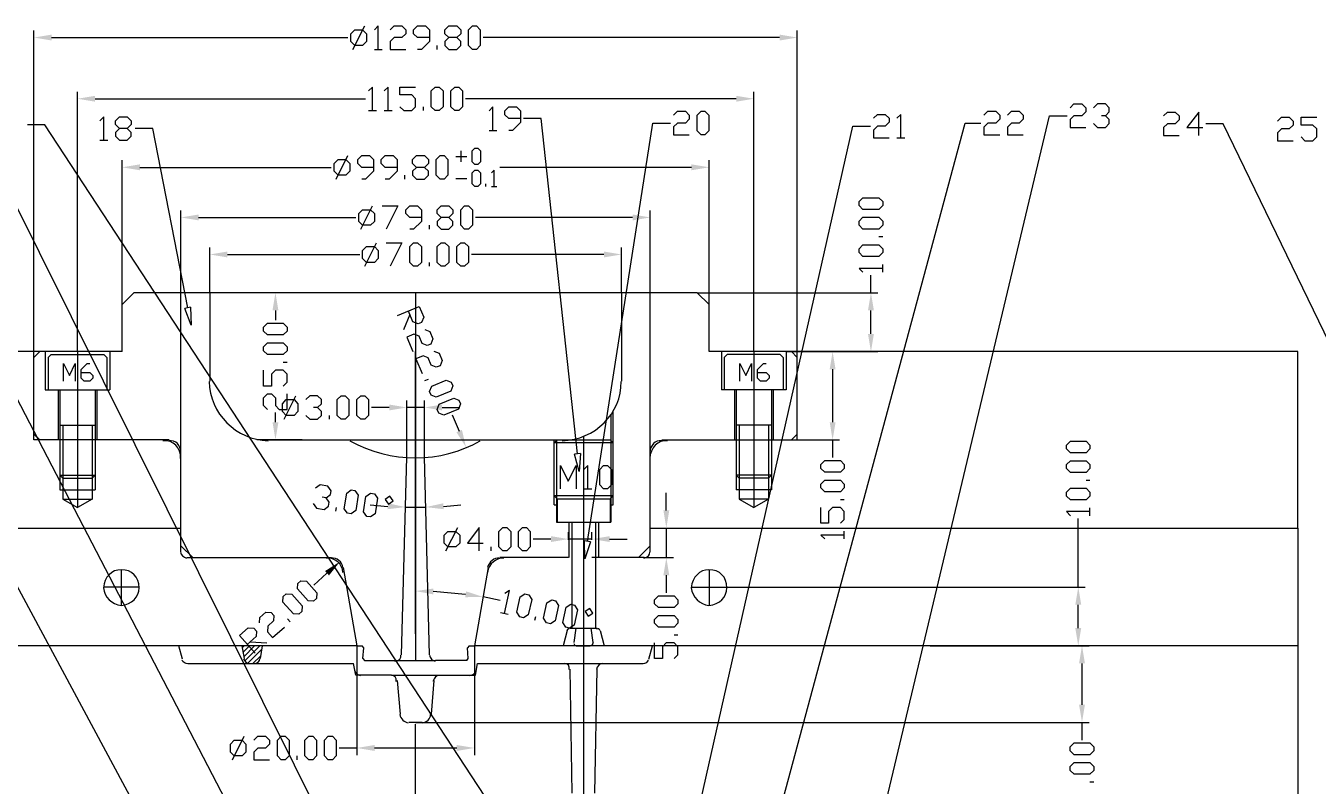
# Model space of a CAD drawing. Header units: inches. Extents: x 0 to 325, y 148 to 354.
# Drawn here: x 153 to 206.7, y 215.3 to 246.8 of the extents above; entities that cross this region are included whole.
import ezdxf

# ---------------------------------------------------------------- set-up
doc = ezdxf.new("R2010")
doc.units = ezdxf.units.IN
doc.header["$MEASUREMENT"] = 0

# ---------------------------------------------------------------- blocks, each defined once
blk = doc.blocks.new('AHH1270-500010_3')
at = {"transparency": 33554687}
for points in [[(154.092, 246.22), (153.359, 246.342), (154.092, 246.465)], [(184.331, 246.22), (185.064, 246.342), (184.331, 246.465)], [(155.9, 243.681), (155.167, 243.803), (155.9, 243.925)], [(182.524, 243.681), (183.256, 243.803), (182.524, 243.925)], [(157.756, 240.835), (157.023, 240.957), (157.756, 241.079)], [(180.667, 240.835), (181.4, 240.957), (180.667, 241.079)], [(160.198, 238.753), (159.466, 238.876), (160.198, 238.998)], [(178.225, 238.753), (178.957, 238.876), (178.225, 238.998)], [(161.395, 237.216), (160.662, 237.338), (161.395, 237.46)], [(177.028, 237.216), (177.76, 237.338), (177.028, 237.46)], [(163.51, 235.016), (163.388, 235.749), (163.266, 235.016)], [(188.243, 235.016), (188.121, 235.749), (187.999, 235.016)], [(188.243, 234.039), (188.121, 233.306), (187.999, 234.039)], [(186.651, 232.574), (186.529, 233.306), (186.407, 232.574)], [(168.112, 230.864), (168.845, 230.986), (168.112, 231.108)], [(170.311, 230.864), (169.578, 230.986), (170.311, 231.108)], [(163.51, 230.375), (163.388, 229.642), (163.266, 230.376)], [(186.651, 230.375), (186.529, 229.642), (186.407, 230.376)], [(170.907, 229.962), (171.305, 229.334), (171.132, 230.057)], [(168.053, 226.765), (168.791, 226.851), (168.065, 227.009)], [(170.358, 227.009), (169.632, 226.851), (170.37, 226.765)], [(179.745, 226.711), (179.623, 225.979), (179.501, 226.711)], [(174.829, 225.401), (175.562, 225.523), (174.829, 225.645)], [(177.272, 225.401), (176.539, 225.523), (177.272, 225.645)], [(165.612, 224.015), (166.077, 224.594), (165.449, 224.197)], [(179.745, 224.025), (179.623, 224.757), (179.501, 224.025)], [(169.947, 223.471), (169.211, 223.366), (169.941, 223.227)], [(171.269, 223.111), (172.012, 223.121), (171.306, 223.353)], [(196.854, 222.802), (196.732, 223.535), (196.61, 222.802)], [(196.854, 221.826), (196.732, 221.093), (196.61, 221.826)], [(197.009, 220.361), (196.887, 221.093), (196.765, 220.361)], [(197.009, 218.651), (196.887, 217.918), (196.765, 218.651)], [(167.502, 216.73), (166.769, 216.852), (167.502, 216.974)], [(170.921, 216.73), (171.654, 216.852), (170.921, 216.974)]]:
    blk.add_hatch(color=1, dxfattribs=at).paths.add_polyline_path(points)
at = {"color": 1, "transparency": 33554687}
for points in [[(153.358, 233.058), (153.358, 246.631)], [(166.686, 246.016), (166.523, 246.179), (166.523, 246.503), (166.686, 246.666), (167.01, 246.666), (167.173, 246.503), (167.173, 246.179), (167.01, 246.016), (166.686, 246.016)], [(166.602, 245.849), (167.094, 246.828)], [(167.66, 245.849), (167.66, 246.828), (167.497, 246.666)], [(168.152, 246.666), (168.314, 246.828), (168.639, 246.828), (168.801, 246.666), (168.801, 246.503), (168.639, 246.341), (168.314, 246.341), (168.152, 246.179), (168.152, 245.849), (168.801, 245.849)], [(169.78, 246.341), (169.288, 246.341), (169.126, 246.503), (169.126, 246.666), (169.288, 246.828), (169.618, 246.828), (169.78, 246.666), (169.78, 246.179), (169.455, 245.849), (169.288, 245.849)], [(170.592, 245.849), (170.917, 245.849), (171.084, 246.016), (171.084, 246.179), (170.917, 246.341), (170.592, 246.341), (170.429, 246.503), (170.429, 246.666), (170.592, 246.828), (170.917, 246.828), (171.084, 246.666), (171.084, 246.503), (170.917, 246.341)], [(171.571, 245.849), (171.409, 246.016), (171.409, 246.666), (171.571, 246.828), (171.733, 246.828), (171.896, 246.666), (171.896, 246.016), (171.733, 245.849), (171.571, 245.849)], [(185.061, 233.058), (185.061, 246.631)], [(154.091, 246.341), (166.4, 246.341)], [(167.497, 245.849), (167.827, 245.849)], [(170.105, 245.849), (170.105, 246.016)], [(170.592, 246.341), (170.429, 246.179), (170.429, 246.016), (170.592, 245.849)], [(184.328, 246.341), (172.019, 246.341)], [(167.419, 243.31), (167.419, 244.29), (167.256, 244.127)], [(168.068, 243.31), (168.068, 244.29), (167.906, 244.127)], [(168.56, 243.473), (168.722, 243.31), (169.047, 243.31), (169.209, 243.473), (169.209, 243.802), (169.047, 243.965), (168.56, 243.965), (168.56, 244.29), (169.209, 244.29)], [(170.021, 243.31), (169.859, 243.473), (169.859, 244.127), (170.021, 244.29), (170.188, 244.29), (170.351, 244.127), (170.351, 243.473), (170.188, 243.31), (170.021, 243.31)], [(170.838, 243.31), (170.675, 243.473), (170.675, 244.127), (170.838, 244.29), (171, 244.29), (171.163, 244.127), (171.163, 243.473), (171, 243.31), (170.838, 243.31)], [(155.164, 233.304), (155.164, 244.093)], [(155.897, 243.802), (167.133, 243.802)], [(182.522, 243.802), (171.286, 243.802)], [(183.255, 233.304), (183.255, 244.093)], [(167.256, 243.31), (167.581, 243.31)], [(167.906, 243.31), (168.23, 243.31)], [(169.534, 243.31), (169.534, 243.473)], [(172.422, 242.489), (172.422, 243.468), (172.26, 243.306)], [(173.563, 242.976), (173.076, 242.976), (172.914, 243.138), (172.914, 243.306), (173.076, 243.468), (173.401, 243.468), (173.563, 243.306), (173.563, 242.814), (173.239, 242.489), (173.076, 242.489)], [(179.925, 243.119), (180.087, 243.281), (180.412, 243.281), (180.574, 243.119), (180.574, 242.956), (180.412, 242.794), (180.087, 242.794), (179.925, 242.632), (179.925, 242.307), (180.574, 242.307)], [(181.066, 242.307), (180.904, 242.469), (180.904, 243.119), (181.066, 243.281), (181.228, 243.281), (181.391, 243.119), (181.391, 242.469), (181.228, 242.307), (181.066, 242.307)], [(188.224, 242.991), (188.387, 243.153), (188.711, 243.153), (188.874, 242.991), (188.874, 242.828), (188.711, 242.661), (188.387, 242.661), (188.224, 242.499), (188.224, 242.174), (188.874, 242.174)], [(189.366, 242.174), (189.366, 243.153), (189.203, 242.991)], [(192.814, 243.119), (192.977, 243.281), (193.306, 243.281), (193.469, 243.119), (193.469, 242.951), (193.306, 242.789), (192.977, 242.789), (192.814, 242.627), (192.814, 242.302), (193.469, 242.302)], [(193.793, 243.119), (193.956, 243.281), (194.28, 243.281), (194.443, 243.119), (194.443, 242.951), (194.28, 242.789), (193.956, 242.789), (193.793, 242.627), (193.793, 242.302), (194.443, 242.302)], [(196.391, 243.424), (196.553, 243.586), (196.883, 243.586), (197.045, 243.424), (197.045, 243.261), (196.883, 243.099), (196.553, 243.099), (196.391, 242.937), (196.391, 242.612), (197.045, 242.612)], [(197.857, 243.099), (198.019, 243.261), (198.019, 243.424), (197.857, 243.586), (197.532, 243.586), (197.37, 243.424)], [(200.273, 243.089), (200.435, 243.251), (200.76, 243.251), (200.922, 243.089), (200.922, 242.927), (200.76, 242.764), (200.435, 242.764), (200.273, 242.602), (200.273, 242.277), (200.922, 242.277)], [(201.739, 242.277), (201.739, 243.251), (201.247, 242.602), (201.901, 242.602)], [(165.505, 213.467), (150.933, 242.74), (150.2, 242.74)], [(177.725, 206.26), (153.816, 242.725), (153.083, 242.725)], [(156.261, 242.081), (156.261, 243.055), (156.098, 242.892)], [(156.91, 242.081), (157.235, 242.081), (157.397, 242.243), (157.397, 242.405), (157.235, 242.568), (156.91, 242.568), (156.748, 242.73), (156.748, 242.892), (156.91, 243.055), (157.235, 243.055), (157.397, 242.892), (157.397, 242.73), (157.235, 242.568)], [(172.515, 176.815), (187.368, 242.661), (188.101, 242.661)], [(175.93, 229.063), (174.419, 242.976), (173.686, 242.976)], [(176.348, 225.427), (179.069, 242.794), (179.802, 242.794)], [(179.659, 196.858), (192.037, 242.789), (192.691, 242.789)], [(182.409, 188.027), (195.54, 243.099), (196.268, 243.099)], [(197.37, 242.774), (197.532, 242.612), (197.857, 242.612), (198.019, 242.774), (198.019, 242.937), (197.857, 243.099), (197.695, 243.099)], [(221.083, 204.971), (202.752, 242.764), (202.024, 242.764)], [(205.005, 242.878), (205.168, 243.04), (205.497, 243.04), (205.66, 242.878), (205.66, 242.71), (205.497, 242.548), (205.168, 242.548), (205.005, 242.386), (205.005, 242.061), (205.66, 242.061)], [(205.984, 242.223), (206.147, 242.061), (206.471, 242.061), (206.634, 242.223), (206.634, 242.548), (206.471, 242.71), (205.984, 242.71), (205.984, 243.04), (206.634, 243.04)], [(163.158, 204.051), (142.515, 242.425), (141.782, 242.425)], [(165.205, 207.219), (146.893, 242.425), (146.16, 242.425)], [(156.098, 242.081), (156.423, 242.081)], [(156.91, 242.568), (156.748, 242.405), (156.748, 242.243), (156.91, 242.081)], [(159.744, 235.119), (158.293, 242.568), (157.559, 242.568)], [(172.26, 242.489), (172.584, 242.489)], [(189.203, 242.174), (189.528, 242.174)], [(171.108, 241.18), (171.108, 241.638)], [(171.674, 241.067), (171.561, 241.18), (171.561, 241.638), (171.674, 241.751), (171.792, 241.751), (171.905, 241.638), (171.905, 241.18), (171.792, 241.067), (171.674, 241.067)], [(157.018, 235.257), (157.018, 241.249)], [(165.992, 240.629), (165.83, 240.792), (165.83, 241.116), (165.992, 241.279), (166.317, 241.279), (166.484, 241.116), (166.484, 240.792), (166.317, 240.629), (165.992, 240.629)], [(165.913, 240.467), (166.4, 241.441)], [(167.458, 240.954), (166.971, 240.954), (166.809, 241.116), (166.809, 241.279), (166.971, 241.441), (167.296, 241.441), (167.458, 241.279), (167.458, 240.792), (167.133, 240.467), (166.971, 240.467)], [(168.437, 240.954), (167.945, 240.954), (167.783, 241.116), (167.783, 241.279), (167.945, 241.441), (168.275, 241.441), (168.437, 241.279), (168.437, 240.792), (168.112, 240.467), (167.945, 240.467)], [(169.249, 240.467), (169.573, 240.467), (169.741, 240.629), (169.741, 240.792), (169.573, 240.954), (169.249, 240.954), (169.086, 241.116), (169.086, 241.279), (169.249, 241.441), (169.573, 241.441), (169.741, 241.279), (169.741, 241.116), (169.573, 240.954)], [(170.228, 240.467), (170.065, 240.629), (170.065, 241.279), (170.228, 241.441), (170.39, 241.441), (170.552, 241.279), (170.552, 240.629), (170.39, 240.467), (170.228, 240.467)], [(170.877, 241.411), (171.335, 241.411)], [(181.396, 235.257), (181.396, 241.249)], [(157.751, 240.954), (165.707, 240.954)], [(168.762, 240.467), (168.762, 240.629)], [(169.249, 240.954), (169.086, 240.792), (169.086, 240.629), (169.249, 240.467)], [(170.877, 240.496), (171.335, 240.496)], [(171.674, 240.157), (171.561, 240.27), (171.561, 240.728), (171.674, 240.841), (171.792, 240.841), (171.905, 240.728), (171.905, 240.27), (171.792, 240.157), (171.674, 240.157)], [(172.476, 240.157), (172.476, 240.841), (172.358, 240.728)], [(180.663, 240.954), (172.712, 240.954)], [(172.132, 240.157), (172.132, 240.27)], [(172.358, 240.157), (172.589, 240.157)], [(188.608, 239.37), (188.446, 239.207), (187.791, 239.207), (187.629, 239.37), (187.629, 239.532), (187.791, 239.694), (188.446, 239.694), (188.608, 239.532), (188.608, 239.37)], [(159.463, 229.151), (159.463, 239.168)], [(160.196, 238.873), (166.725, 238.873)], [(167.01, 238.548), (166.848, 238.711), (166.848, 239.035), (167.01, 239.198), (167.335, 239.198), (167.497, 239.035), (167.497, 238.711), (167.335, 238.548), (167.01, 238.548)], [(166.932, 238.386), (167.419, 239.36)], [(167.827, 239.36), (168.476, 239.36), (167.989, 238.386)], [(169.455, 238.873), (168.963, 238.873), (168.801, 239.035), (168.801, 239.198), (168.963, 239.36), (169.288, 239.36), (169.455, 239.198), (169.455, 238.711), (169.126, 238.386), (168.963, 238.386)], [(170.267, 238.386), (170.592, 238.386), (170.754, 238.548), (170.754, 238.711), (170.592, 238.873), (170.267, 238.873), (170.105, 239.035), (170.105, 239.198), (170.267, 239.36), (170.592, 239.36), (170.754, 239.198), (170.754, 239.035), (170.592, 238.873)], [(170.267, 238.873), (170.105, 238.711), (170.105, 238.548), (170.267, 238.386)], [(171.246, 238.386), (171.084, 238.548), (171.084, 239.198), (171.246, 239.36), (171.409, 239.36), (171.571, 239.198), (171.571, 238.548), (171.409, 238.386), (171.246, 238.386)], [(178.222, 238.873), (171.694, 238.873)], [(178.955, 229.151), (178.955, 239.168)], [(188.608, 238.553), (188.446, 238.391), (187.791, 238.391), (187.629, 238.553), (187.629, 238.72), (187.791, 238.883), (188.446, 238.883), (188.608, 238.72), (188.608, 238.553)], [(169.78, 238.386), (169.78, 238.548)], [(167.094, 236.846), (167.581, 237.825)], [(167.989, 237.825), (168.639, 237.825), (168.152, 236.846)], [(169.126, 236.846), (168.963, 237.008), (168.963, 237.663), (169.126, 237.825), (169.288, 237.825), (169.455, 237.663), (169.455, 237.008), (169.288, 236.846), (169.126, 236.846)], [(170.267, 236.846), (170.105, 237.008), (170.105, 237.663), (170.267, 237.825), (170.429, 237.825), (170.592, 237.663), (170.592, 237.008), (170.429, 236.846), (170.267, 236.846)], [(171.084, 236.846), (170.917, 237.008), (170.917, 237.663), (171.084, 237.825), (171.246, 237.825), (171.409, 237.663), (171.409, 237.008), (171.246, 236.846), (171.084, 236.846)], [(188.608, 238.066), (188.446, 238.066)], [(160.659, 235.749), (160.659, 237.628)], [(161.392, 237.338), (166.887, 237.338)], [(167.173, 237.008), (167.01, 237.176), (167.01, 237.5), (167.173, 237.663), (167.497, 237.663), (167.66, 237.5), (167.66, 237.176), (167.497, 237.008), (167.173, 237.008)], [(177.027, 237.338), (171.532, 237.338)], [(177.76, 235.749), (177.76, 237.628)], [(188.608, 237.417), (188.446, 237.254), (187.791, 237.254), (187.629, 237.417), (187.629, 237.579), (187.791, 237.741), (188.446, 237.741), (188.608, 237.579), (188.608, 237.417)], [(169.78, 236.846), (169.78, 237.008)], [(188.608, 236.762), (187.629, 236.762), (187.791, 236.6)], [(188.608, 236.6), (188.608, 236.925)], [(188.121, 235.749), (188.121, 236.477)], [(164.496, 235.749), (163.094, 235.749)], [(169.209, 235.749), (169.209, 220.478)], [(180.909, 235.749), (188.411, 235.749)], [(159.862, 235.144), (159.882, 234.401), (159.621, 235.099)], [(159.862, 235.144), (159.621, 235.099)], [(168.457, 234.804), (169.357, 235.183), (169.549, 234.735), (169.46, 234.519), (169.313, 234.455), (169.096, 234.544), (168.909, 234.991)], [(163.384, 235.016), (163.384, 234.607)], [(168.973, 234.844), (168.713, 234.204)], [(188.121, 234.037), (188.121, 235.016)], [(163.876, 234.16), (163.709, 233.997), (163.06, 233.997), (162.897, 234.16), (162.897, 234.322), (163.06, 234.484), (163.709, 234.484), (163.876, 234.322), (163.876, 234.16)], [(169.588, 234.219), (169.8, 234.135), (169.928, 233.835), (169.844, 233.619), (169.692, 233.555), (169.48, 233.643), (169.352, 233.943), (169.141, 234.032), (168.84, 233.904), (169.091, 233.304)], [(163.876, 233.343), (163.709, 233.181), (163.06, 233.181), (162.897, 233.343), (162.897, 233.505), (163.06, 233.673), (163.709, 233.673), (163.876, 233.505), (163.876, 233.343)], [(169.209, 221.59), (169.209, 233.304)], [(169.967, 233.318), (170.184, 233.235), (170.311, 232.935), (170.223, 232.718), (170.07, 232.659), (169.859, 232.743), (169.731, 233.043), (169.519, 233.132), (169.219, 233.004), (169.475, 232.403)], [(184.598, 233.304), (186.822, 233.304)], [(184.815, 233.304), (188.411, 233.304)], [(163.709, 231.877), (163.876, 232.044), (163.876, 232.369), (163.709, 232.531), (163.384, 232.531), (163.222, 232.369), (163.222, 231.877), (162.897, 231.877), (162.897, 232.531)], [(163.876, 232.856), (163.709, 232.856)], [(186.527, 232.571), (186.527, 230.372)], [(169.598, 232.103), (169.751, 232.167)], [(169.79, 231.656), (169.878, 231.867), (170.479, 232.123), (170.69, 232.034), (170.754, 231.882), (170.666, 231.67), (170.065, 231.419), (169.854, 231.503), (169.79, 231.656)], [(163.06, 230.903), (162.897, 231.065), (162.897, 231.39), (163.06, 231.552), (163.222, 231.552), (163.384, 231.39), (163.384, 231.065), (163.547, 230.903), (163.876, 230.903), (163.876, 231.552)], [(163.753, 230.495), (164.24, 231.474)], [(165.136, 230.982), (165.303, 231.144), (165.303, 231.311), (165.136, 231.474), (164.811, 231.474), (164.649, 231.311)], [(166.115, 230.495), (165.953, 230.657), (165.953, 231.311), (166.115, 231.474), (166.277, 231.474), (166.44, 231.311), (166.44, 230.657), (166.277, 230.495), (166.115, 230.495)], [(166.932, 230.495), (166.764, 230.657), (166.764, 231.311), (166.932, 231.474), (167.094, 231.474), (167.256, 231.311), (167.256, 230.657), (167.094, 230.495), (166.932, 230.495)], [(170.11, 230.903), (170.193, 231.119), (170.794, 231.37), (171.005, 231.287), (171.069, 231.134), (170.985, 230.923), (170.385, 230.667), (170.169, 230.755), (170.11, 230.903)], [(163.837, 230.657), (163.675, 230.819), (163.675, 231.144), (163.837, 231.311), (164.162, 231.311), (164.324, 231.144), (164.324, 230.819), (164.162, 230.657), (163.837, 230.657)], [(164.649, 230.657), (164.811, 230.495), (165.136, 230.495), (165.303, 230.657), (165.303, 230.819), (165.136, 230.982), (164.974, 230.982)], [(168.112, 230.982), (167.379, 230.982)], [(168.84, 228.92), (168.84, 231.277)], [(169.573, 230.982), (168.84, 230.982)], [(169.573, 228.905), (169.573, 231.277)], [(170.307, 230.982), (171.04, 230.982)], [(163.384, 230.372), (163.384, 230.78)], [(165.628, 230.495), (165.628, 230.657)], [(170.73, 230.682), (171.015, 230.008)], [(176.186, 229.801), (176.186, 208.73)], [(164.496, 229.639), (162.612, 229.639)], [(164.496, 229.639), (163.094, 229.639)], [(184.815, 229.639), (186.822, 229.639)], [(186.527, 229.639), (186.527, 228.905)], [(197.217, 229.265), (197.055, 229.102), (196.406, 229.102), (196.243, 229.265), (196.243, 229.427), (196.406, 229.589), (197.055, 229.589), (197.217, 229.427), (197.217, 229.265)], [(176.053, 229.073), (176.008, 228.335), (175.807, 229.048)], [(176.053, 229.073), (175.807, 229.048)], [(187.014, 228.458), (186.852, 228.295), (186.202, 228.295), (186.04, 228.458), (186.04, 228.62), (186.202, 228.787), (186.852, 228.787), (187.014, 228.62), (187.014, 228.458)], [(197.217, 228.453), (197.055, 228.291), (196.406, 228.291), (196.243, 228.453), (196.243, 228.615), (196.406, 228.778), (197.055, 228.778), (197.217, 228.615), (197.217, 228.453)], [(165.49, 227.238), (165.677, 227.371), (165.702, 227.533), (165.569, 227.72), (165.249, 227.774), (165.057, 227.636)], [(187.014, 227.646), (186.852, 227.484), (186.202, 227.484), (186.04, 227.646), (186.04, 227.808), (186.202, 227.971), (186.852, 227.971), (187.014, 227.808), (187.014, 227.646)], [(197.217, 227.311), (197.055, 227.149), (196.406, 227.149), (196.243, 227.311), (196.243, 227.474), (196.406, 227.636), (197.055, 227.636), (197.217, 227.474), (197.217, 227.311)], [(197.217, 227.961), (197.055, 227.961)], [(164.954, 226.997), (165.087, 226.81), (165.411, 226.756), (165.598, 226.888), (165.623, 227.051), (165.49, 227.238), (165.328, 227.262)], [(166.376, 226.598), (166.238, 226.785), (166.346, 227.43), (166.533, 227.562), (166.691, 227.538), (166.828, 227.351), (166.72, 226.706), (166.533, 226.574), (166.376, 226.598)], [(167.178, 226.465), (167.045, 226.652), (167.148, 227.297), (167.335, 227.43), (167.497, 227.405), (167.63, 227.218), (167.527, 226.574), (167.34, 226.441), (167.178, 226.465)], [(168.088, 226.977), (168.275, 227.115), (168.137, 227.302), (167.95, 227.164), (168.088, 226.977)], [(179.62, 226.711), (179.62, 227.439)], [(187.014, 227.159), (186.852, 227.159)], [(165.894, 226.677), (165.918, 226.839)], [(167.325, 226.952), (168.058, 226.883)], [(168.786, 226.849), (169.628, 226.849)], [(170.361, 226.883), (171.089, 226.952)], [(186.852, 226.18), (187.014, 226.342), (187.014, 226.667), (186.852, 226.829), (186.527, 226.829), (186.365, 226.667), (186.365, 226.18), (186.04, 226.18), (186.04, 226.829)], [(197.217, 226.662), (196.243, 226.662), (196.406, 226.495)], [(197.217, 226.495), (197.217, 226.824)], [(170.469, 225.034), (170.961, 226.008)], [(171.856, 225.034), (171.856, 226.008), (171.364, 225.358), (172.019, 225.358)], [(172.83, 225.034), (172.668, 225.196), (172.668, 225.845), (172.83, 226.008), (172.993, 226.008), (173.16, 225.845), (173.16, 225.196), (172.993, 225.034), (172.83, 225.034)], [(173.647, 225.034), (173.485, 225.196), (173.485, 225.845), (173.647, 226.008), (173.809, 226.008), (173.972, 225.845), (173.972, 225.196), (173.809, 225.034), (173.647, 225.034)], [(178.955, 225.978), (179.915, 225.978)], [(179.62, 225.978), (179.62, 224.753)], [(196.73, 223.533), (196.73, 226.377)], [(170.552, 225.196), (170.39, 225.358), (170.39, 225.683), (170.552, 225.845), (170.877, 225.845), (171.04, 225.683), (171.04, 225.358), (170.877, 225.196), (170.552, 225.196)], [(174.828, 225.521), (174.095, 225.521)], [(175.561, 225.486), (175.561, 225.816)], [(176.535, 225.521), (175.561, 225.521)], [(176.471, 225.408), (176.235, 224.704), (176.23, 225.447)], [(176.471, 225.408), (176.23, 225.447)], [(176.535, 225.486), (176.535, 225.816)], [(177.268, 225.521), (178.001, 225.521)], [(187.014, 225.693), (186.04, 225.693), (186.202, 225.531)], [(187.014, 225.531), (187.014, 225.855)], [(172.343, 225.034), (172.343, 225.196)], [(178.709, 224.753), (179.915, 224.753)], [(164.983, 223.617), (165.529, 224.104)], [(179.62, 224.02), (179.62, 223.287)], [(164.974, 222.953), (164.742, 222.967), (164.309, 223.454), (164.324, 223.681), (164.442, 223.789), (164.673, 223.779), (165.106, 223.292), (165.097, 223.061), (164.974, 222.953)], [(171.286, 223.228), (169.942, 223.346)], [(172.899, 222.436), (173.111, 223.39), (172.919, 223.267)], [(182.153, 223.533), (197.021, 223.533)], [(164.363, 222.411), (164.137, 222.426), (163.699, 222.908), (163.714, 223.14), (163.837, 223.248), (164.068, 223.233), (164.501, 222.751), (164.486, 222.52), (164.363, 222.411)], [(172.727, 222.977), (172.009, 223.12)], [(173.534, 222.293), (173.411, 222.49), (173.554, 223.125), (173.75, 223.248), (173.908, 223.213), (174.031, 223.017), (173.888, 222.382), (173.696, 222.259), (173.534, 222.293)], [(174.646, 222.047), (174.523, 222.239), (174.665, 222.874), (174.862, 222.997), (175.02, 222.962), (175.143, 222.771), (175, 222.131), (174.808, 222.008), (174.646, 222.047)], [(175.443, 221.865), (175.32, 222.062), (175.462, 222.697), (175.654, 222.82), (175.812, 222.785), (175.94, 222.589), (175.797, 221.954), (175.6, 221.831), (175.443, 221.865)], [(180.107, 222.839), (179.944, 222.677), (179.295, 222.677), (179.133, 222.839), (179.133, 223.007), (179.295, 223.169), (179.944, 223.169), (180.107, 223.007), (180.107, 222.839)], [(196.73, 221.826), (196.73, 222.8)], [(162.73, 222.042), (162.745, 222.274), (162.986, 222.49), (163.217, 222.475), (163.325, 222.357), (163.311, 222.126), (163.07, 221.91), (163.055, 221.678), (163.271, 221.437), (163.758, 221.87)], [(172.742, 222.47), (173.057, 222.402)], [(174.168, 222.151), (174.208, 222.308)], [(176.377, 222.323), (176.574, 222.451), (176.451, 222.643), (176.254, 222.52), (176.377, 222.323)], [(180.107, 222.028), (179.944, 221.865), (179.295, 221.865), (179.133, 222.028), (179.133, 222.19), (179.295, 222.352), (179.944, 222.352), (180.107, 222.19), (180.107, 222.028)], [(162.543, 220.783), (161.894, 221.516), (162.258, 221.841), (162.489, 221.826), (162.597, 221.703), (162.583, 221.477), (162.218, 221.147)], [(163.999, 222.087), (163.891, 222.21)], [(162.341, 221.255), (163.03, 221.216)], [(179.944, 220.562), (180.107, 220.724), (180.107, 221.049), (179.944, 221.211), (179.62, 221.211), (179.457, 221.049), (179.457, 220.562), (179.133, 220.562), (179.133, 221.211)], [(180.107, 221.541), (179.944, 221.541)], [(166.764, 221.093), (166.764, 216.557)], [(171.65, 221.093), (171.65, 216.557)], [(190.586, 221.093), (197.021, 221.093)], [(193.892, 221.093), (197.178, 221.093)], [(196.883, 220.36), (196.883, 218.648)], [(169.209, 217.915), (197.178, 217.915)], [(169.209, 214.082), (169.209, 217.836)], [(196.883, 217.915), (196.883, 217.182)], [(161.677, 216.523), (161.515, 216.685), (161.515, 217.014), (161.677, 217.177), (162.002, 217.177), (162.164, 217.014), (162.164, 216.685), (162.002, 216.523), (161.677, 216.523)], [(161.599, 216.36), (162.086, 217.339)], [(162.494, 217.177), (162.656, 217.339), (162.981, 217.339), (163.143, 217.177), (163.143, 217.014), (162.981, 216.847), (162.656, 216.847), (162.494, 216.685), (162.494, 216.36), (163.143, 216.36)], [(163.63, 216.36), (163.468, 216.523), (163.468, 217.177), (163.63, 217.339), (163.793, 217.339), (163.955, 217.177), (163.955, 216.523), (163.793, 216.36), (163.63, 216.36)], [(164.772, 216.36), (164.609, 216.523), (164.609, 217.177), (164.772, 217.339), (164.934, 217.339), (165.097, 217.177), (165.097, 216.523), (164.934, 216.36), (164.772, 216.36)], [(165.584, 216.36), (165.421, 216.523), (165.421, 217.177), (165.584, 217.339), (165.751, 217.339), (165.913, 217.177), (165.913, 216.523), (165.751, 216.36), (165.584, 216.36)], [(166.764, 216.847), (166.036, 216.847)], [(170.917, 216.847), (167.497, 216.847)], [(197.375, 216.734), (197.208, 216.572), (196.558, 216.572), (196.396, 216.734), (196.396, 216.896), (196.558, 217.059), (197.208, 217.059), (197.375, 216.896), (197.375, 216.734)], [(164.285, 216.36), (164.285, 216.523)], [(197.375, 215.922), (197.208, 215.76), (196.558, 215.76), (196.396, 215.922), (196.396, 216.085), (196.558, 216.247), (197.208, 216.247), (197.375, 216.085), (197.375, 215.922)], [(197.375, 215.43), (197.208, 215.43)]]:
    blk.add_lwpolyline(points, dxfattribs=at)
at = {"color": 4, "transparency": 33554687}
for points in [[(157.018, 235.257), (157.51, 235.749)], [(180.909, 235.749), (157.51, 235.749)], [(160.659, 235.749), (160.659, 232.084)], [(177.76, 235.749), (177.76, 232.084)], [(180.909, 235.749), (181.396, 235.257)], [(157.018, 233.304), (157.018, 235.257)], [(181.396, 233.304), (181.396, 235.257)], [(132.572, 233.304), (132.572, 225.978), (159.463, 225.978)], [(156.999, 233.304), (132.572, 233.304)], [(153.358, 233.058), (153.599, 233.304)], [(153.358, 229.639), (153.358, 233.304)], [(157.018, 233.304), (153.599, 233.304)], [(184.815, 233.304), (181.396, 233.304)], [(205.847, 225.978), (205.847, 233.304), (181.42, 233.304)], [(185.061, 233.058), (184.815, 233.304)], [(185.061, 233.058), (185.061, 233.304)], [(185.061, 229.639), (185.061, 233.058)], [(153.599, 229.639), (153.358, 229.885)], [(185.061, 229.885), (184.815, 229.639)], [(158.976, 229.639), (153.358, 229.639)], [(163.104, 229.639), (175.315, 229.639)], [(179.442, 229.639), (185.061, 229.639)], [(159.463, 224.999), (159.463, 229.151)], [(168.629, 220.719), (168.84, 228.92)], [(169.79, 220.719), (169.573, 228.92)], [(178.955, 224.999), (178.955, 229.151)], [(205.847, 225.978), (205.847, 221.093), (171.65, 221.093)], [(178.955, 225.978), (205.847, 225.978)], [(159.95, 224.753), (159.463, 225.245)], [(178.468, 224.753), (178.955, 225.245)], [(159.709, 224.753), (165.711, 224.753)], [(175.561, 224.753), (172.707, 224.753)], [(178.709, 224.753), (176.535, 224.753)], [(166.194, 224.35), (166.764, 221.093)], [(172.225, 224.35), (171.65, 221.093)], [(175.507, 221.733), (175.334, 221.093)], [(175.625, 221.826), (175.699, 221.826)], [(176.678, 221.826), (176.751, 221.826)], [(176.869, 221.733), (177.042, 221.093)], [(166.764, 221.093), (132.572, 221.093)], [(159.522, 220.537), (159.375, 221.093)], [(161.992, 221.093), (162.086, 220.562)], [(162.007, 221.009), (162.086, 221.093)], [(162.036, 220.822), (162.307, 221.093)], [(162.071, 220.635), (162.523, 221.093)], [(162.12, 220.468), (162.745, 221.093)], [(162.243, 220.375), (162.819, 220.95)], [(162.45, 220.36), (162.774, 220.68)], [(162.843, 221.093), (162.75, 220.562)], [(166.764, 221.093), (166.986, 221.093)], [(167.059, 221.009), (166.986, 221.093)], [(167.02, 220.562), (167.059, 221.009)], [(171.433, 221.093), (171.359, 221.009)], [(171.399, 220.562), (171.359, 221.009)], [(171.433, 221.093), (171.65, 221.093)], [(178.896, 220.537), (179.044, 221.093)], [(205.847, 221.093), (205.847, 208.877)], [(159.759, 220.36), (166.636, 220.36)], [(162.327, 220.36), (162.514, 220.36)], [(168.206, 219.868), (166.725, 219.868), (166.636, 220.36)], [(167.02, 220.562), (167.089, 220.478)], [(167.089, 220.478), (168.383, 220.478)], [(168.383, 220.478), (170.036, 220.478)], [(171.33, 220.478), (170.036, 220.478)], [(171.33, 220.478), (171.399, 220.562)], [(171.694, 219.868), (171.782, 220.36)], [(171.782, 220.36), (178.66, 220.36)], [(175.718, 214.983), (175.63, 220.119)], [(176.653, 214.983), (176.746, 220.119)], [(168.206, 219.868), (170.213, 219.868)], [(168.447, 219.647), (168.57, 218.249)], [(169.972, 219.647), (169.849, 218.249)], [(170.213, 219.868), (171.694, 219.868)], [(169.485, 217.915), (168.934, 217.915)]]:
    blk.add_lwpolyline(points, dxfattribs=at)
at = {"color": 6, "transparency": 33554687}
for points in [[(153.82, 233.304), (153.82, 231.715)], [(154.066, 233.181), (153.943, 233.058)], [(153.943, 233.058), (153.943, 231.715)], [(154.066, 233.181), (156.266, 233.181)], [(155.164, 233.304), (155.164, 226.829)], [(156.266, 233.181), (156.384, 233.058)], [(156.384, 233.058), (156.384, 231.715)], [(156.507, 233.304), (156.507, 231.715)], [(181.912, 233.304), (181.912, 231.715)], [(182.153, 233.181), (182.03, 233.058)], [(182.03, 233.058), (182.03, 231.715)], [(184.352, 233.181), (182.153, 233.181)], [(183.255, 233.304), (183.255, 226.829)], [(184.352, 233.181), (184.475, 233.058)], [(184.475, 233.058), (184.475, 231.715)], [(184.598, 233.304), (184.598, 231.715)], [(154.583, 232.079), (154.583, 232.812), (154.829, 232.32), (155.075, 232.812), (155.075, 232.079)], [(155.316, 232.443), (155.685, 232.443), (155.808, 232.32), (155.808, 232.202), (155.685, 232.079), (155.439, 232.079), (155.316, 232.202), (155.316, 232.566), (155.562, 232.812), (155.685, 232.812)], [(182.675, 232.079), (182.675, 232.812), (182.921, 232.32), (183.162, 232.812), (183.162, 232.079)], [(183.408, 232.443), (183.772, 232.443), (183.895, 232.32), (183.895, 232.202), (183.772, 232.079), (183.531, 232.079), (183.408, 232.202), (183.408, 232.566), (183.654, 232.812), (183.772, 232.812)], [(153.82, 231.715), (156.507, 231.715)], [(154.357, 231.715), (154.357, 229.639)], [(154.431, 231.715), (154.431, 227.562)], [(155.897, 231.715), (155.897, 227.562)], [(155.97, 231.715), (155.97, 229.639)], [(184.598, 231.715), (181.912, 231.715)], [(182.448, 231.715), (182.448, 229.639)], [(182.522, 231.715), (182.522, 227.562)], [(183.988, 231.715), (183.988, 227.562)], [(184.062, 231.715), (184.062, 229.639)], [(177.411, 226.952), (177.411, 230.824)], [(177.312, 230.677), (177.312, 226.219)], [(154.431, 230.249), (155.897, 230.249)], [(154.554, 230.249), (154.554, 227.184)], [(155.774, 230.249), (155.774, 227.184)], [(183.988, 230.249), (182.522, 230.249)], [(182.645, 230.249), (182.645, 227.184)], [(183.865, 230.249), (183.865, 227.184)], [(174.965, 226.952), (174.965, 229.639)], [(175.088, 229.639), (174.965, 229.516)], [(177.411, 229.516), (174.965, 229.516)], [(175.064, 229.639), (175.064, 226.219)], [(175.088, 229.639), (177.288, 229.639), (177.411, 229.516)], [(154.431, 228.172), (155.897, 228.172)], [(154.431, 228.172), (154.554, 228.054), (155.774, 228.054)], [(155.774, 228.054), (155.897, 228.172)], [(175.226, 227.607), (175.226, 228.581), (175.551, 227.931), (175.876, 228.581), (175.876, 227.607)], [(176.363, 227.607), (176.363, 228.581), (176.2, 228.418)], [(177.017, 227.607), (176.855, 227.769), (176.855, 228.418), (177.017, 228.581), (177.179, 228.581), (177.342, 228.418), (177.342, 227.769), (177.179, 227.607), (177.017, 227.607)], [(182.645, 228.054), (182.522, 228.172)], [(183.988, 228.172), (182.522, 228.172)], [(183.988, 228.172), (183.865, 228.054)], [(176.2, 227.607), (176.53, 227.607)], [(183.865, 228.054), (182.645, 228.054)], [(154.431, 227.562), (155.897, 227.562)], [(154.554, 227.184), (155.164, 226.829)], [(154.554, 227.184), (155.774, 227.184)], [(155.774, 227.184), (155.164, 226.829)], [(177.411, 227.321), (174.965, 227.321)], [(175.088, 227.198), (174.965, 227.321)], [(175.088, 227.198), (177.288, 227.198)], [(175.088, 227.198), (175.088, 226.219)], [(177.288, 227.198), (177.411, 227.321)], [(177.288, 227.198), (177.288, 226.219)], [(183.988, 227.562), (182.522, 227.562)], [(183.865, 227.184), (182.645, 227.184)], [(182.645, 227.184), (183.255, 226.829)], [(183.865, 227.184), (183.255, 226.829)], [(174.965, 226.952), (175.088, 226.952)], [(177.288, 226.952), (177.411, 226.952)], [(175.064, 226.219), (177.312, 226.219)], [(175.576, 226.219), (175.576, 224.753)], [(175.699, 226.219), (175.699, 221.826)], [(175.699, 226.219), (175.699, 224.753)], [(176.678, 226.219), (176.678, 221.826)], [(176.678, 226.219), (176.678, 224.753)], [(176.801, 226.219), (176.801, 224.753)], [(175.699, 221.826), (176.678, 221.826)], [(175.792, 221.231), (175.871, 221.826)], [(176.584, 221.231), (176.505, 221.826)], [(175.915, 221.093), (176.461, 221.093)]]:
    blk.add_lwpolyline(points, dxfattribs=at)
at = {"transparency": 33554687}
for points in [[(156.999, 222.8), (156.999, 224.266)], [(181.42, 222.8), (181.42, 224.266)], [(157.727, 223.533), (156.266, 223.533)], [(180.687, 223.533), (182.153, 223.533)]]:
    blk.add_lwpolyline(points, dxfattribs=at)
at = {"color": 4, "transparency": 33554687}
for points in [[(160.629, 232.064), (160.663, 230.736), (161.756, 229.643), (163.089, 229.604)], [(175.29, 229.604), (176.667, 229.643), (177.761, 230.736), (177.75, 232.064)], [(159.449, 228.866), (159.466, 229.314), (159.138, 229.643), (158.711, 229.604)], [(159.449, 229.112), (159.466, 229.424), (159.247, 229.643), (158.957, 229.604)], [(166.484, 229.604), (168.176, 228.666), (170.247, 228.666), (171.896, 229.604)], [(179.423, 229.604), (179.176, 229.643), (178.957, 229.424), (178.931, 229.112)], [(179.669, 229.604), (179.285, 229.643), (178.957, 229.314), (178.931, 228.866)], [(159.449, 224.98), (159.466, 224.867), (159.575, 224.757), (159.695, 224.734)], [(178.685, 224.734), (178.848, 224.757), (178.957, 224.867), (178.931, 224.98)], [(166.189, 224.143), (166.168, 224.502), (165.864, 224.757), (165.5, 224.734)], [(166.189, 224.34), (166.153, 224.587), (165.95, 224.757), (165.697, 224.734)], [(172.683, 224.734), (172.473, 224.757), (172.27, 224.587), (172.191, 224.34)], [(172.88, 224.734), (172.559, 224.757), (172.255, 224.502), (172.191, 224.143)], [(175.585, 221.782), (175.57, 221.826), (175.521, 221.789), (175.487, 221.733)], [(176.865, 221.733), (176.858, 221.789), (176.81, 221.826), (176.717, 221.782)], [(168.353, 220.453), (168.519, 220.483), (168.627, 220.588), (168.599, 220.699)], [(169.78, 220.699), (169.796, 220.588), (169.904, 220.483), (170.026, 220.453)], [(159.498, 220.503), (159.552, 220.435), (159.648, 220.361), (159.744, 220.355)], [(162.056, 220.552), (162.107, 220.446), (162.209, 220.361), (162.302, 220.355)], [(162.499, 220.355), (162.632, 220.361), (162.734, 220.446), (162.745, 220.552)], [(175.585, 220.109), (175.631, 220.254), (175.522, 220.361), (175.389, 220.355)], [(176.963, 220.355), (176.858, 220.361), (176.749, 220.254), (176.717, 220.109)], [(178.636, 220.355), (178.775, 220.361), (178.871, 220.435), (178.882, 220.503)], [(166.681, 220.06), (166.711, 219.957), (166.812, 219.872), (166.927, 219.863)], [(168.403, 219.617), (168.438, 219.775), (168.333, 219.872), (168.206, 219.863)], [(170.174, 219.863), (170.09, 219.872), (169.985, 219.775), (169.928, 219.617)], [(171.453, 219.863), (171.611, 219.872), (171.712, 219.957), (171.699, 220.06)], [(168.55, 218.239), (168.588, 218.063), (168.747, 217.918), (168.895, 217.895)], [(169.485, 217.895), (169.676, 217.918), (169.835, 218.063), (169.829, 218.239)]]:
    blk.add_open_spline(points, degree=3, dxfattribs=at)
at = {"transparency": 33554687}
for points in [[(157.727, 223.504), (157.731, 223.13), (157.403, 222.802), (156.989, 222.766), (156.594, 222.802), (156.266, 223.13), (156.251, 223.504), (156.266, 223.94), (156.594, 224.268), (156.989, 224.242), (157.403, 224.268), (157.731, 223.94), (157.727, 223.504)], [(182.129, 223.504), (182.157, 223.13), (181.829, 222.802), (181.391, 222.766), (181.02, 222.802), (180.692, 223.13), (180.653, 223.504), (180.692, 223.94), (181.02, 224.268), (181.391, 224.242), (181.829, 224.268), (182.157, 223.94), (182.129, 223.504)]]:
    blk.add_open_spline(points, degree=3, knots=[0, 0, 0, 0, 1, 1, 1, 2, 2, 2, 3, 3, 3, 4, 4, 4, 4], dxfattribs=at)
at = {"color": 6, "transparency": 33554687}
for points in [[(175.782, 221.191), (175.785, 221.165), (175.832, 221.103), (175.881, 221.093), (175.905, 221.094), (175.91, 221.093), (175.881, 221.093)], [(176.422, 221.093), (176.532, 221.093), (176.587, 221.148), (176.569, 221.191), (176.587, 221.221), (176.587, 221.226), (176.569, 221.191)]]:
    blk.add_open_spline(points, degree=3, knots=[0, 0, 0, 0, 1, 1, 1, 2, 2, 2, 2], dxfattribs=at)

msp = doc.modelspace()

# ---------------------------------------------------------------- block references
msp.add_blockref('AHH1270-500010_3', (0, 0))

doc.saveas('drawing.dxf')
